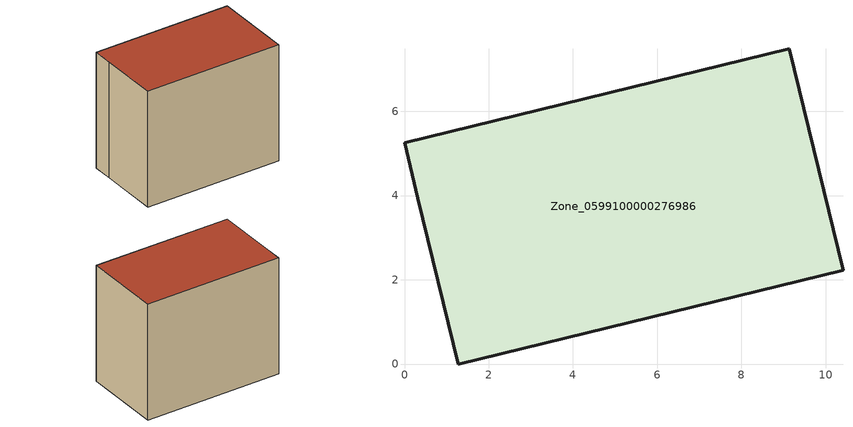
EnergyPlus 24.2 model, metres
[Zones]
Zone_0599100000276986
 floor ground (C_G): 9.13,7.48 10.41,2.23 1.28,0 0.31,3.93 0,5.26 z0
 wall outside (C_F): 0.31,3.93 1.28,0 10.41,2.23 9.13,7.48 0,5.26 0.31,3.93 z0:8.04
 roof outside (C_R): 10.41,2.23 9.13,7.48 0,5.26 0.31,3.93 1.28,0 z8.04
[BUILDING]
Pand.0599100000276986: North Axis=0; Terrain=City; Loads Convergence Tolerance Value=0.04; Temperature Convergence Tolerance Value=0.4; Solar Distribution=FullExterior; Maximum Number of Warmup Days=25; Minimum Number of Warmup Days=1
[Site:Location]
Rotterdam.The.Hague.AP_ZH_NLD Design_Conditions: Latitude=51.96; Longitude=4.45; Time Zone=1; Elevation=-4.5
[SITE:GROUNDTEMPERATURE:BUILDINGSURFACE]
18, 18, 18, 18, 18, 18, 18, 18, 18, 18, 18, 18
[MATERIAL] Thermal Absorptance=0.9; Solar Absorptance=0.7; Visible Absorptance=0.7
Name | Roughness | Thickness | Conductivity | Density | Specific Heat
G.TI.1975-1991 | MediumSmooth | 0.15 | 0.288461 | 540 | 1210
F.TI.1975-1991 | Rough | 0.3 | 0.230769 | 1920 | 840
R.TI.1975-1991 | MediumRough | 0.2 | 0.153846 | 1500 | 1000
[CONSTRUCTION]
C_G: G.TI.1975-1991
C_F: F.TI.1975-1991
C_R: R.TI.1975-1991
[ZONE]
Zone_0599100000276986: Type=1; Multiplier=1; Ceiling Height=Autocalculate; Volume=Autocalculate; Floor Area=autocalculate; Part of Total Floor Area=Yes
[ZONEINFILTRATION:DESIGNFLOWRATE]
Infil_Zone_0599100000276986: Zone or ZoneList or Space or SpaceList=Zone_0599100000276986; Schedule=AlwaysOn; Design Flow Rate Calculation Method=Flow/Area; Flow Rate per Floor Area=0.003; Constant Term Coefficient=1; Temperature Term Coefficient=0; Velocity Term Coefficient=0; Velocity Squared Term Coefficient=0
[HVACTEMPLATE:ZONE:IDEALLOADSAIRSYSTEM]
Zone_0599100000276986: Maximum Heating Supply Air Temperature=50; Minimum Cooling Supply Air Temperature=13; Maximum Heating Supply Air Humidity Ratio=0.0156; Minimum Cooling Supply Air Humidity Ratio=0.0077; Heating Limit=NoLimit; Cooling Limit=NoLimit; Dehumidification Control Type=ConstantSensibleHeatRatio; Cooling Sensible Heat Ratio=0.7; Dehumidification Setpoint=60; Humidification Control Type=None; Humidification Setpoint=30; Outdoor Air Method=None; Outdoor Air Flow Rate per Person=0.00944; Outdoor Air Flow Rate per Zone Floor Area=0; Outdoor Air Flow Rate per Zone=0; Demand Controlled Ventilation Type=None; Outdoor Air Economizer Type=NoEconomizer; Heat Recovery Type=None; Sensible Heat Recovery Effectiveness=0.7; Latent Heat Recovery Effectiveness=0.65
[ZONECONTROL:THERMOSTAT]
ThermostatControl_Zone_0599100000276986: Zone or ZoneList=Zone_0599100000276986; Control Type Schedule=DualSetpointControlType; Control 1=Thermostat_Zone_0599100000276986; Temperature Difference Between Cutout And Setpoint=0
[THERMOSTATSETPOINT:DUALSETPOINT]
Thermostat_Zone_0599100000276986: Heating Setpoint Temperature Schedule=HeatingSetpoint_Zone_0599100000276986; Cooling Setpoint Temperature Schedule=CoolingSetpoint_Zone_0599100000276986
[SCHEDULE:COMPACT]
HeatingSetpoint_Zone_0599100000276986: Through: 12/31, For: AllDays, Until: 24:00, 21
CoolingSetpoint_Zone_0599100000276986: Through: 12/31, For: AllDays, Until: 24:00, 24
DualSetpointControlType: Through: 12/31, For: AllDays, Until: 24:00, 4
AlwaysOn: Through: 12/31, For: AllDays, Until: 24:00, 1
